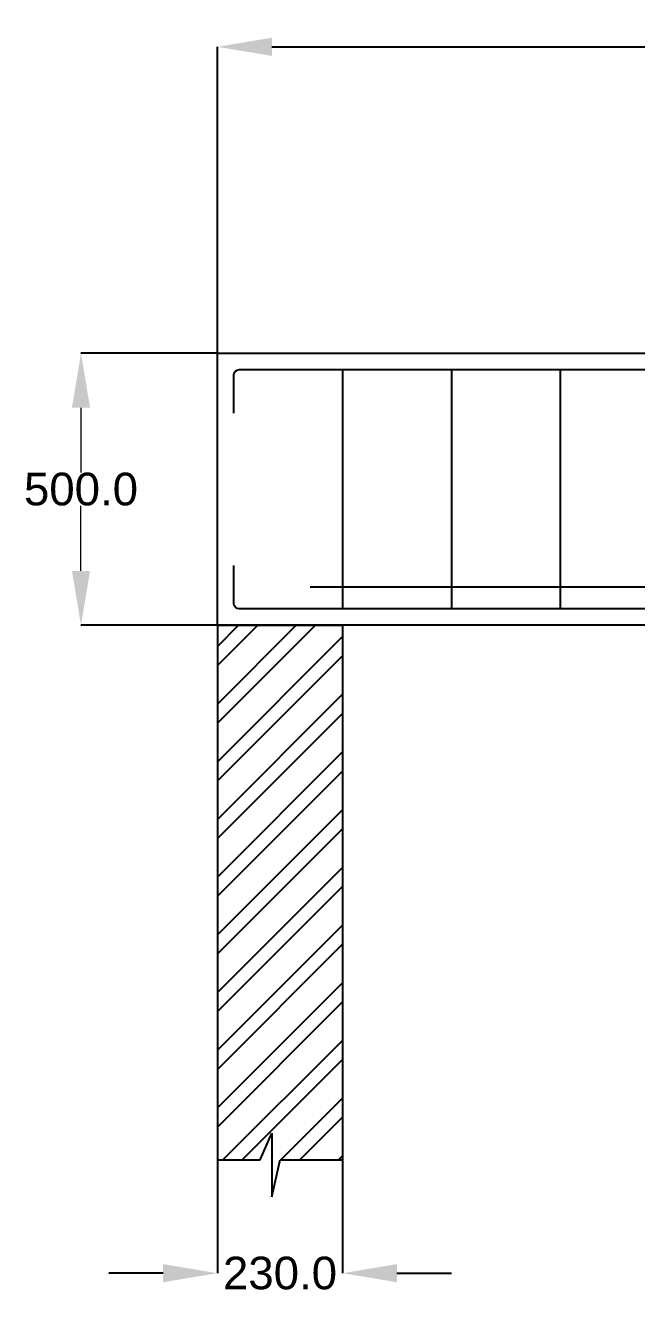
# Model space of a CAD drawing. Header units: millimetres. Extents: x -15359 to 171203, y -161916 to 32466.
# Drawn here: x 61151 to 62275, y 16063 to 18397 of the extents above; entities that cross this region are included whole.
import ezdxf

# ---------------------------------------------------------------- set-up
doc = ezdxf.new("R2010")
doc.units = ezdxf.units.MM
doc.header["$MEASUREMENT"] = 0
doc.styles.get("Standard").update_dxf_attribs({"font": 'Arial.ttf'})
doc.dimstyles.get("Standard").update_dxf_attribs({"dimtxt": 0.18, "dimasz": 0.18, "dimexe": 0.18, "dimexo": 0.0625, "dimgap": 0.09, "dimtad": 0, "dimtih": 1, "dimtoh": 1, "dimzin": 0, "dimdsep": 46, "dimtxsty": 'Standard', "dimcen": 0.09, "dimadec": 0, "dimazin": 0, "dimtfac": 1, "dimtofl": 0, "dimtmove": 0, "dimatfit": 3, "dimfxl": 0, "dimtolj": 1, "dimtzin": 0, "dimarcsym": 0})

# ---------------------------------------------------------------- blocks, each defined once
blk = doc.blocks.new('*D165')
at = {"color": 0, "lineweight": -2}
for p, q in [((61504.09936535195, 17794.18482858305), (61504.09936535195, 18357.91139852428)), ((61604.09936535195, 18357.73139852428), (64109.56871050884, 18357.73139852428)), ((66864.09936535195, 18357.73139852428), (64358.63002019507, 18357.73139852428)), ((66964.09936535195, 17794.18482858305), (66964.09936535195, 18357.91139852428))]:
    blk.add_line(p, q, dxfattribs=at)
at = {"color": 0}
for points in [[(61604.09936535195, 18374.39806519095), (61604.09936535195, 18341.06473185761), (61504.09936535195, 18357.73139852428)], [(66864.09936535195, 18374.39806519095), (66864.09936535195, 18341.06473185761), (66964.09936535195, 18357.73139852428)]]:
    blk.add_solid(points, dxfattribs=at)
at = {"layer": 'Defpoints', "color": 0}
for p in [(66964.09936535195, 18357.73139852428), (61504.09936535195, 17794.12232858305), (66964.09936535195, 17794.12232858305)]:
    blk.add_point(p, dxfattribs=at)
at = {"color": 0, "insert": (64234.09936535195, 18357.73139852428), "char_height": 60, "attachment_point": 5}
blk.add_mtext('\\A1;5460.0', dxfattribs=at)
blk = doc.blocks.new('*D166')
at = {"color": 0, "lineweight": -2}
for p, q in [((61504.03686535195, 17794.12232858305), (61253.03630200399, 17794.12232858305)), ((61504.03686535195, 17294.12232858305), (61253.03630200399, 17294.12232858305))]:
    blk.add_line(p, q, dxfattribs=at)
at = {"color": 0, "lineweight": 15}
for p, q in [((61253.21630200399, 17694.12232858305), (61253.21630200399, 17574.84670784635)), ((61253.21630200399, 17394.12232858305), (61253.21630200399, 17513.39794931975))]:
    blk.add_line(p, q, dxfattribs=at)
at = {"color": 0}
for points in [[(61236.54963533732, 17694.12232858305), (61269.88296867065, 17694.12232858305), (61253.21630200399, 17794.12232858305)], [(61236.54963533732, 17394.12232858305), (61269.88296867065, 17394.12232858305), (61253.21630200399, 17294.12232858305)]]:
    blk.add_solid(points, dxfattribs=at)
at = {"layer": 'Defpoints', "color": 0}
for p in [(61504.09936535195, 17794.12232858305), (61253.21630200399, 17294.12232858305), (61504.09936535195, 17294.12232858305)]:
    blk.add_point(p, dxfattribs=at)
at = {"color": 0, "insert": (61253.21630200398, 17544.12232858306), "char_height": 60, "attachment_point": 5}
blk.add_mtext('\\A1;500.0', dxfattribs=at)
blk = doc.blocks.new('*D167')
at = {"color": 0, "lineweight": -2}
for p, q in [((61504.09936535195, 16310.8111635055), (61504.09936535195, 16102.46158356666)), ((61734.09936535195, 16310.8111635055), (61734.09936535195, 16102.46158356666)), ((61404.09936535195, 16102.64158356666), (61304.09936535195, 16102.64158356666)), ((61834.09936535195, 16102.64158356666), (61934.09936535195, 16102.64158356666))]:
    blk.add_line(p, q, dxfattribs=at)
at = {"color": 0}
for points in [[(61404.09936535195, 16119.30825023333), (61404.09936535195, 16085.9749169), (61504.09936535195, 16102.64158356666)], [(61834.09936535195, 16119.30825023333), (61834.09936535195, 16085.9749169), (61734.09936535195, 16102.64158356666)]]:
    blk.add_solid(points, dxfattribs=at)
at = {"layer": 'Defpoints', "color": 0}
for p in [(61504.09936535195, 16310.8736635055), (61734.09936535195, 16310.8736635055), (61734.09936535195, 16102.64158356666)]:
    blk.add_point(p, dxfattribs=at)
at = {"color": 0, "insert": (61619.09936535195, 16102.64158356666), "char_height": 60, "attachment_point": 5}
blk.add_mtext('\\A1;230.0', dxfattribs=at)

msp = doc.modelspace()

# ---------------------------------------------------------------- hatches: boundary and pattern name
h = msp.add_hatch()
h.set_pattern_fill('ANSI32', color=256, scale=200)
h.set_pattern_definition([(45, (57054.35525589793, 17472.467486015), (-53.03300858899107, 53.03300858899107), []), (45, (57089.71059489793, 17472.467486015), (-53.03300858899107, 53.03300858899107), [])])
h.paths.add_polyline_path([(61734.09936535195, 17294.12232858305), (61504.09936535195, 17294.12232858305), (61504.09936535195, 16310.8736635055), (61734.09936535195, 16310.8736635055), (61734.09936535195, 16314.0778452268)])
h.paths.add_polyline_path([(66964.09936535195, 17294.12232858305), (66734.09936535195, 17294.12232858305), (66734.09936535195, 16355.50530556894), (66964.09936535195, 16355.50530556894)])

# ---------------------------------------------------------------- linework, layer by layer
for p, q in [((61734.09936535195, 17764.12232858305), (61734.09936535195, 17324.12232858305)), ((61934.09936535195, 17764.12232858305), (61934.09936535195, 17324.12232858305)), ((62134.09936535195, 17764.12232858305), (62134.09936535195, 17324.12232858305)), ((62417.07705641378, 17364.12232858305), (61674.70336453518, 17364.12232858305)), ((61504.09936535195, 17294.12232858305), (61504.09936535195, 16310.8736635055)), ((61504.09936535195, 17294.12232858305), (61734.09936535195, 17294.12232858305)), ((61734.09936535195, 17294.12232858305), (61734.09936535195, 16314.0778452268)), ((61582.45143978384, 16310.8736635055), (61604.18700333993, 16360.36120150765)), ((61604.18700333993, 16360.36120150765), (61604.18700333993, 16243.06465369515)), ((61734.09936535195, 16314.0778452268), (61734.09936535195, 16310.8736635055)), ((61504.09936535195, 16310.8736635055), (61582.45143978384, 16310.8736635055)), ((61504.09936535195, 16310.8736635055), (61582.45143978384, 16310.8736635055)), ((61604.18700333993, 16243.06465369515), (61619.09936535195, 16310.8736635055)), ((61619.09936535195, 16310.8736635055), (61734.09936535195, 16310.8736635055))]:
    msp.add_line(p, q)
msp.add_lwpolyline([(61504.09936535195, 17794.12232858305), (66964.09936535195, 17794.12232858305), (66964.09936535195, 17294.12232858305), (61504.09936535195, 17294.12232858305)], close=True)
for points in [[(61534.09936535195, 17684.12232858305), (61534.09936535195, 17754.12232858305, -0.4142135623730951), (61544.09936535195, 17764.12232858305), (66924.09936535195, 17764.12232858305, -0.414213562373095), (66934.09936535195, 17754.12232858305), (66934.09936535195, 17684.12232858305)], [(66934.09936535195, 17404.12232858305), (66934.09936535195, 17334.12232858305, -0.4142135623730951), (66924.09936535195, 17324.12232858305), (61544.09936535195, 17324.12232858305, -0.414213562373095), (61534.09936535195, 17334.12232858305), (61534.09936535195, 17404.12232858305)]]:
    msp.add_lwpolyline(points, format="xyb")

# ---------------------------------------------------------------- dimensions: what is measured, and where the dimension line sits
for base, p1, p2, picture, middle in [((66964.09936535195, 18357.73139852428), (61504.09936535195, 17794.12232858305), (66964.09936535195, 17794.12232858305), '*D165', (64234.09936535195, 18357.73139852428)), ((61734.09936535195, 16102.64158356666), (61504.09936535195, 16310.8736635055), (61734.09936535195, 16310.8736635055), '*D167', (61619.09936535195, 16102.64158356666))]:
    dim = msp.add_linear_dim(base=base, p1=p1, p2=p2, dimstyle='Standard', override={"dimtxt": 60, "dimasz": 100, "dimdec": 1})
    dim.commit()
    dim.dimension.update_dxf_attribs({"geometry": picture, "text_midpoint": middle})
dim = msp.add_linear_dim(base=(61253.21630200399, 17294.12232858305), p1=(61504.09936535195, 17794.12232858305), p2=(61504.09936535195, 17294.12232858305), angle=90, dimstyle='Standard', override={"dimtxt": 60, "dimasz": 100, "dimdec": 1, "dimlwd": 15})
dim.commit()
dim.dimension.update_dxf_attribs({"geometry": '*D166', "text_midpoint": (61253.21630200398, 17544.12232858306)})

doc.saveas('drawing.dxf')
